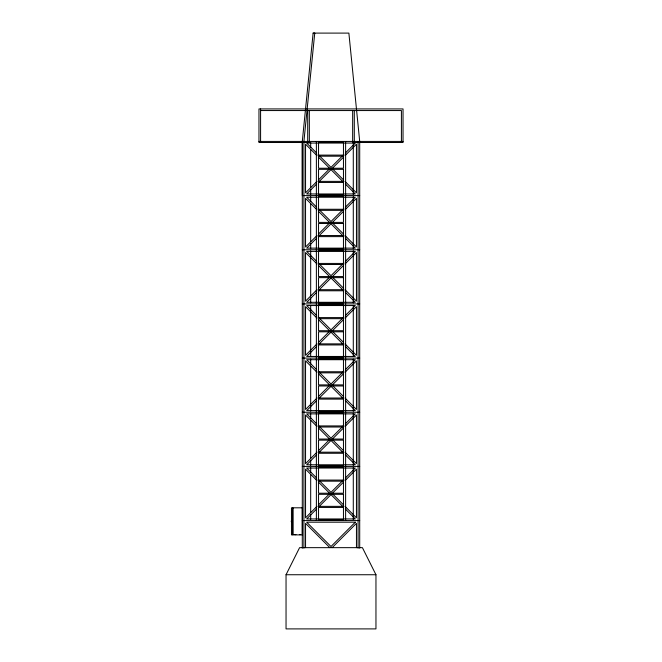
<?xml version="1.0" encoding="UTF-8"?>
<svg xmlns="http://www.w3.org/2000/svg" width="662" height="662" viewBox="0 0 662 662"><rect width="100%" height="100%" fill="white"/><g stroke="black" fill="none" stroke-linecap="round" stroke-linejoin="round"><path stroke-width="0.99" d="M359.706 548.169L359.706 141.428L348.874 33.1L313.126 33.1L302.294 141.428L302.294 195.588L359.706 195.588M314.748 33.1L303.916 141.428L303.916 548.169M286.042 574.74L299.588 547.656L362.412 547.656L375.958 574.74L375.958 628.9L286.042 628.9L286.042 574.74L375.958 574.74M317.032 181.322L305.546 192.816L305.546 144.2L316.982 155.636M318.414 179.948L329.138 169.224M343.868 154.494L331 167.362L318.132 154.494M345.299 153.063L355.312 143.05L306.688 143.05L316.701 153.063M316.701 183.953L306.688 193.966L355.312 193.966L345.299 183.953M318.844 181.81L331 169.654L343.156 181.81M332.15 168.512L343.586 157.068M345.018 155.636L356.454 144.2L356.454 192.816L345.018 181.38M317.032 235.49L305.546 246.984L305.546 198.368L316.982 209.804M318.414 234.108L329.138 223.384M343.868 208.654L331 221.522L318.132 208.654M345.299 207.223L355.312 197.218L306.688 197.218L316.701 207.223M316.701 238.121L306.688 248.126L355.312 248.126L345.299 238.121M318.132 236.69L331 223.822L343.868 236.69M332.15 222.672L343.586 211.236M345.018 209.804L356.454 198.368L356.454 246.984L345.018 235.54M317.032 289.65L305.546 301.144L305.546 252.528L316.982 263.964M318.414 288.276L329.85 276.84L318.414 265.396M343.868 262.822L331 275.69L318.132 262.822M345.299 261.391L355.312 251.378L306.688 251.378L316.701 261.391M316.701 292.281L306.688 302.294L355.312 302.294L345.299 292.281M318.132 290.858L331 277.982L343.868 290.858M343.586 265.396L332.15 276.84L343.586 288.276M345.018 263.964L356.454 252.528L356.454 301.144L345.018 289.708M317.032 343.818L305.546 355.312L305.546 306.688L316.982 318.132M318.414 342.436L329.85 331L318.414 319.564M343.868 316.982L331 329.85L318.132 316.982M345.299 315.551L355.312 305.546L306.688 305.546L316.701 315.551M316.701 346.449L306.688 356.454L355.312 356.454L345.299 346.449M318.132 345.018L331 332.15L343.868 345.018M343.586 319.564L332.15 331L343.586 342.436M345.018 318.132L356.454 306.688L356.454 355.312L345.018 343.868M317.032 397.978L305.546 409.472L305.546 360.856L316.982 372.292M318.414 396.604L329.138 385.872M343.868 371.142L331 384.018L318.132 371.142M345.299 369.719L355.312 359.706L306.688 359.706L316.701 369.719M316.701 400.609L306.688 410.622L355.312 410.622L345.299 400.609M318.844 398.466L331 386.31L343.156 398.466M332.15 385.16L343.586 373.724M345.018 372.292L356.454 360.856L356.454 409.472L345.018 398.036M317.032 452.146L305.546 463.632L305.546 415.016L316.982 426.46M318.414 450.764L329.138 440.04M343.868 425.31L331 438.178L318.132 425.31M345.299 423.879L355.312 413.874L306.688 413.874L316.701 423.879M316.701 454.777L306.688 464.782L355.312 464.782L345.299 454.777M318.844 452.634L331 440.478L343.156 452.634M332.15 439.328L343.586 427.892M345.018 426.46L356.454 415.016L356.454 463.632L345.018 452.196M317.032 506.306L305.546 517.8L305.546 469.184L316.982 480.62M318.414 504.932L329.138 494.208M343.868 479.47L331 492.346L318.132 479.47M345.299 478.047L355.312 468.034L306.688 468.034L316.701 478.047M316.701 508.937L306.688 518.95L355.312 518.95L345.299 508.937M318.844 506.794L331 494.638L343.156 506.794M332.15 493.488L343.586 482.052M345.018 480.62L356.454 469.184L356.454 517.8L345.018 506.364M332.15 547.656L356.454 523.344L356.454 547.656M260.588 110.554L401.412 110.554L401.412 141.428M258.966 141.428L403.034 141.428M318.546 142.239L343.454 142.239M302.294 249.756L359.706 249.756M318.546 250.567L343.454 250.567M318.546 303.105L343.454 303.105M302.294 303.916L359.706 303.916M318.546 304.727L343.454 304.727M318.546 357.273L343.454 357.273M302.294 358.084L359.706 358.084M318.546 358.895L343.454 358.895M302.294 412.244L359.706 412.244M302.294 466.412L359.706 466.412M292.546 508.077L293.084 508.077M318.546 519.761L343.454 519.761M302.294 520.572L359.706 520.572M292.563 534.623L293.101 534.623M294.863 534.623L295.947 534.615M299.464 534.615L300.548 534.615M313.126 33.1L314.731 33.257M332.862 169.224L343.586 179.948M318.414 157.068L329.85 168.512M332.862 223.384L343.586 234.108M318.414 211.236L329.85 222.672M332.862 385.88L343.586 396.604M318.414 373.724L329.85 385.16M332.862 440.04L343.586 450.764M318.414 427.892L329.85 439.328M332.862 494.208L343.586 504.932M318.414 482.052L329.85 493.488M329.85 547.656L305.546 523.344L305.546 547.656M291.305 520.936L291.305 521.772M358.084 141.428L358.084 548.169M354.294 110.554L354.294 141.428M353.285 142.446L353.285 194.57M353.285 196.614L353.285 248.73M353.285 250.774L353.285 302.898M353.285 305.96L353.285 356.04M353.285 359.102L353.285 411.226M353.285 413.27L353.285 465.386M353.285 467.43L353.285 519.554M352.664 110.554L352.664 142.512L403.034 142.512L403.034 108.932L258.966 108.932L258.966 142.512L309.336 142.512L309.336 110.554M345.622 141.428L345.622 520.572M343.454 141.428L343.454 155.107L318.546 155.107L318.546 141.428M343.454 249.756L343.454 263.435L318.546 263.435L318.546 249.756M343.454 520.572L343.454 507.44L318.546 507.44L318.546 520.572M316.378 141.428L316.378 520.572M310.685 142.446L310.685 147.56M310.685 149.604L310.685 187.412M310.685 189.456L310.685 194.57M310.685 196.614L310.685 201.72M310.685 203.764L310.685 241.58M310.685 243.624L310.685 248.73M310.685 250.774L310.685 295.74M310.685 297.784L310.685 302.898M310.685 305.96L310.685 356.04M310.685 359.102L310.685 364.216M310.685 366.26L310.685 411.226M310.685 413.27L310.685 418.376M310.685 420.42L310.685 458.236M310.685 460.28L310.685 465.386M310.685 467.43L310.685 472.544M310.685 474.588L310.685 512.396M310.685 514.44L310.685 519.554M307.706 110.554L307.706 141.428M302.294 141.428L302.294 548.169M260.588 108.932L260.588 141.428M355.312 522.194L331 546.506L306.688 522.194L355.312 522.194M343.454 156.191L318.546 156.191L318.546 168.239L343.454 168.239L343.454 156.191M343.454 169.323L318.546 169.323L318.546 181.371L343.454 181.371L343.454 169.323M343.454 182.455L318.546 182.455L318.546 194.777L343.454 194.777L343.454 182.455M343.454 196.407L318.546 196.407L318.546 209.266L343.454 209.266L343.454 196.407M343.454 210.35L318.546 210.35L318.546 222.399L343.454 222.399L343.454 210.35M343.454 223.483L318.546 223.483L318.546 235.54L343.454 235.54L343.454 223.483M343.454 236.624L318.546 236.624L318.546 248.945L343.454 248.945L343.454 236.624M343.454 264.51L318.546 264.51L318.546 276.567L343.454 276.567L343.454 264.51M343.454 277.651L318.546 277.651L318.546 289.699L343.454 289.699L343.454 277.651M343.454 290.784L318.546 290.784L318.546 317.595L343.454 317.595L343.454 290.784M343.454 318.679L318.546 318.679L318.546 330.727L343.454 330.727L343.454 318.679M343.454 331.811L318.546 331.811L318.546 343.868L343.454 343.868L343.454 331.811M343.454 344.943L318.546 344.943L318.546 371.754L343.454 371.754L343.454 344.943M343.454 372.838L318.546 372.838L318.546 384.895L343.454 384.895L343.454 372.838M343.454 385.979L318.546 385.979L318.546 398.028L343.454 398.028L343.454 385.979M343.454 399.112L318.546 399.112L318.546 411.433L343.454 411.433L343.454 399.112M343.454 413.055L318.546 413.055L318.546 425.923L343.454 425.923L343.454 413.055M343.454 427.007L318.546 427.007L318.546 439.055L343.454 439.055L343.454 427.007M343.454 440.139L318.546 440.139L318.546 452.187L343.454 452.187L343.454 440.139M343.454 453.271L318.546 453.271L318.546 465.593L343.454 465.593L343.454 453.271M343.454 467.223L318.546 467.223L318.546 480.082L343.454 480.082L343.454 467.223M343.454 481.166L318.546 481.166L318.546 493.223L343.454 493.223L343.454 481.166M343.454 494.307L318.546 494.307L318.546 506.356L343.454 506.356L343.454 494.307M292.546 507.812L291.462 507.812L291.479 534.896L292.563 534.888L292.546 507.812M302.294 507.804L293.084 507.812L293.101 534.888L302.311 534.888L302.294 507.804"/></g></svg>
